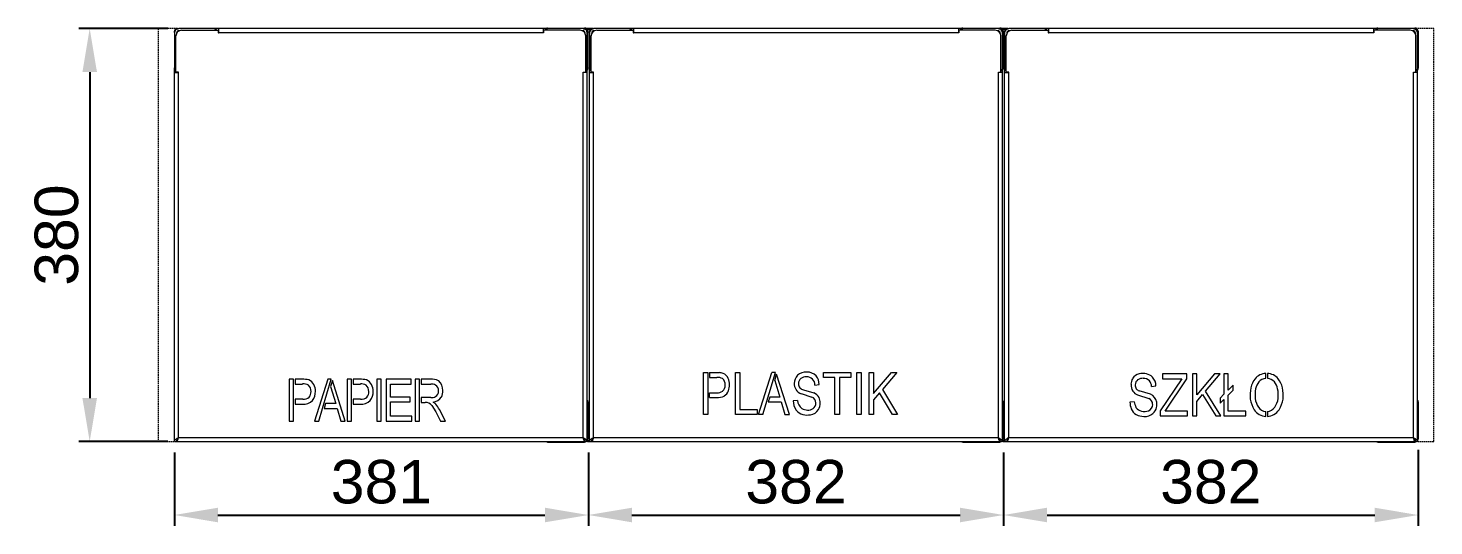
# Model space of a CAD drawing. Header units: millimetres. Extents: x -170 to 4673, y -341 to 2839.
# Drawn here: x -51 to 1242, y 677 to 1135 of the extents above; entities that cross this region are included whole.
import ezdxf

# ---------------------------------------------------------------- set-up
doc = ezdxf.new("R2010")
doc.units = ezdxf.units.MM
doc.linetypes.add('HIDDEN', pattern=[1.905, 1.27, -0.635])
for name, color, linetype, lineweight in [('ZANO_R', 7, 'Continuous', 0), ('ZANO_R_przerywana', 7, 'HIDDEN', 0), ('ZANO_W', 1, 'Continuous', 0)]:
    doc.layers.add(name, color=color, linetype=linetype, lineweight=lineweight)
doc.styles.add('Arial', font='arial.ttf')
doc.styles.get("Standard").update_dxf_attribs({"font": 'ARIALUNI.TTF'})
doc.dimstyles.new('pl i ang', dxfattribs={"dimtxt": 50, "dimasz": 50, "dimexe": 1.25, "dimexo": 0.625, "dimgap": 10, "dimtad": 1, "dimtoh": 1, "dimtxsty": 'Standard', "dimcen": 2.5, "dimclrd": 1, "dimclre": 1, "dimclrt": 1, "dimadec": 0, "dimazin": 0, "dimtfac": 1, "dimtmove": 0, "dimatfit": 3, "dimfxl": 1, "dimarcsym": 1})

# ---------------------------------------------------------------- blocks, each defined once
blk = doc.blocks.new('*D424')
at = {"layer": 'ZANO_W', "color": 1, "lineweight": -2}
for p, q in [((77.1, 1134.4), (-4.8, 1134.4)), ((5.2, 1094.4), (5.2, 794.4)), ((77.1, 754.4), (-4.8, 754.4))]:
    blk.add_line(p, q, dxfattribs=at)
at = {"layer": 'ZANO_W', "color": 1}
for points in [[(11.9, 1094.4), (-1.5, 1094.4), (5.2, 1134.4)], [(-1.5, 794.4), (11.9, 794.4), (5.2, 754.4)]]:
    blk.add_solid(points, dxfattribs=at)
at = {"layer": 'ZANO_W', "color": 1, "insert": (-25.2, 944.4), "char_height": 40, "attachment_point": 5, "rotation": 90, "style": 'Arial'}
blk.add_mtext('380', dxfattribs=at)
blk = doc.blocks.new('*D425')
at = {"layer": 'ZANO_W', "color": 1, "lineweight": -2}
for p, q in [((83.1, 744.4), (83.1, 676.8)), ((464.1, 744.4), (464.1, 676.8)), ((123.1, 686.8), (424.1, 686.8))]:
    blk.add_line(p, q, dxfattribs=at)
at = {"layer": 'ZANO_W', "color": 1}
for points in [[(123.1, 693.5), (123.1, 680.1), (83.1, 686.8)], [(424.1, 680.1), (424.1, 693.5), (464.1, 686.8)]]:
    blk.add_solid(points, dxfattribs=at)
at = {"layer": 'ZANO_W', "color": 1, "insert": (273.6, 717.2), "char_height": 40, "attachment_point": 5, "style": 'Arial'}
blk.add_mtext('381', dxfattribs=at)
blk = doc.blocks.new('*D426')
at = {"layer": 'ZANO_W', "color": 1, "lineweight": -2}
for p, q in [((464.1, 744.4), (464.1, 676.8)), ((846.1, 744.4), (846.1, 676.8)), ((504.1, 686.8), (806.1, 686.8))]:
    blk.add_line(p, q, dxfattribs=at)
at = {"layer": 'ZANO_W', "color": 1}
for points in [[(504.1, 693.5), (504.1, 680.1), (464.1, 686.8)], [(806.1, 680.1), (806.1, 693.5), (846.1, 686.8)]]:
    blk.add_solid(points, dxfattribs=at)
at = {"layer": 'ZANO_W', "color": 1, "insert": (655.1, 717.2), "char_height": 40, "attachment_point": 5, "style": 'Arial'}
blk.add_mtext('382', dxfattribs=at)
blk = doc.blocks.new('*D427')
at = {"layer": 'ZANO_W', "color": 1, "lineweight": -2}
for p, q in [((846.1, 744.4), (846.1, 676.8)), ((1227.6, 746.9), (1227.6, 676.8)), ((886.1, 686.8), (1187.6, 686.8))]:
    blk.add_line(p, q, dxfattribs=at)
at = {"layer": 'ZANO_W', "color": 1}
for points in [[(886.1, 693.5), (886.1, 680.1), (846.1, 686.8)], [(1187.6, 680.1), (1187.6, 693.5), (1227.6, 686.8)]]:
    blk.add_solid(points, dxfattribs=at)
at = {"layer": 'ZANO_W', "color": 1, "insert": (1036.8, 717.2), "char_height": 40, "attachment_point": 5, "style": 'Arial'}
blk.add_mtext('382', dxfattribs=at)

msp = doc.modelspace()

# ---------------------------------------------------------------- linework, layer by layer
at = {"layer": 'ZANO_R'}
for p, q in [((83.1, 1130.4), (83.1, 1098.4)), ((83.6, 1132.4), (83.5, 1132.4)), ((84.6, 1094.2), (84.6, 1127.7)), ((85.1, 1133.9), (84.9, 1133.9)), ((85.1, 1133.8), (85.1, 1133.9)), ((85.1, 1133.8), (85.1, 1133.9)), ((85.1, 1130.4), (85.1, 1129.9)), ((86.1, 1134.4), (86.1, 1134.3)), ((119.1, 1134.4), (87.1, 1134.4)), ((87.6, 1132.4), (87.1, 1132.4)), ((89.8, 1132.9), (123.3, 1132.9)), ((123.6, 1134.4), (119.1, 1134.4)), ((123.3, 1132.9), (123.3, 1130.6)), ((123.3, 1130.6), (123.6, 1130.6)), ((123.6, 1134.4), (123.6, 1130.6)), ((422.6, 1134.4), (123.6, 1134.4)), ((422.6, 1130.6), (123.6, 1130.6)), ((422.6, 1134.4), (422.6, 1130.6)), ((427.1, 1134.4), (422.6, 1134.4)), ((422.9, 1130.6), (422.6, 1130.6)), ((422.9, 1132.9), (422.9, 1130.6)), ((456.4, 1132.9), (422.9, 1132.9)), ((426.6, 1134.9), (426.6, 1134.6)), ((426.6, 1134.9), (460.6, 1134.9)), ((460.6, 1134.6), (426.6, 1134.6)), ((459.1, 1134.4), (427.1, 1134.4)), ((459.1, 1132.4), (458.6, 1132.4)), ((460.6, 1134.9), (460.6, 1134.6)), ((461.1, 1133.8), (461.1, 1133.9)), ((461.1, 1129.9), (461.1, 1130.4)), ((461.6, 1094.2), (461.6, 1127.7)), ((468.1, 1134.4), (462.2, 1134.4)), ((462.5, 1132.4), (462.6, 1132.4)), ((462.5, 1132.4), (462.7, 1132.4)), ((462.6, 1132.4), (462.6, 1132.5)), ((462.6, 1132.4), (462.6, 1132.4)), ((463.1, 1098.4), (463.1, 1130.4)), ((465.8, 1133.4), (463.2, 1133.4)), ((463.3, 1097.9), (463.3, 1131.9)), ((463.6, 1131.9), (463.3, 1131.9)), ((463.6, 1131.9), (463.6, 1097.9)), ((465.1, 1130.4), (465.1, 1098.4)), ((465.6, 1132.4), (465.5, 1132.4)), ((466.6, 1094.2), (466.6, 1127.7)), ((467.1, 1133.9), (466.9, 1133.9)), ((467.1, 1133.9), (467, 1133.9)), ((467.1, 1133.8), (467.1, 1133.9)), ((467.1, 1133.8), (467.1, 1133.9)), ((467.1, 1130.4), (467.1, 1129.9)), ((468.1, 1134.4), (468.1, 1134.3)), ((501.1, 1134.4), (469.1, 1134.4)), ((469.6, 1132.4), (469.1, 1132.4)), ((471.8, 1132.9), (505.3, 1132.9)), ((505.6, 1134.4), (501.1, 1134.4)), ((505.3, 1132.9), (505.3, 1130.6)), ((505.3, 1130.6), (505.6, 1130.6)), ((505.6, 1134.4), (505.6, 1130.6)), ((804.6, 1134.4), (505.6, 1134.4)), ((804.6, 1130.6), (505.6, 1130.6)), ((804.6, 1134.4), (804.6, 1130.6)), ((809.1, 1134.4), (804.6, 1134.4)), ((804.9, 1130.6), (804.6, 1130.6)), ((804.9, 1132.9), (804.9, 1130.6)), ((838.4, 1132.9), (804.9, 1132.9)), ((808.6, 1134.9), (808.6, 1134.6)), ((808.6, 1134.9), (842.6, 1134.9)), ((842.6, 1134.6), (808.6, 1134.6)), ((841.1, 1134.4), (809.1, 1134.4)), ((841.1, 1132.4), (840.6, 1132.4)), ((842.6, 1134.9), (842.6, 1134.6)), ((843.1, 1133.8), (843.1, 1133.9)), ((843.1, 1129.9), (843.1, 1130.4)), ((843.6, 1094.2), (843.6, 1127.7)), ((850.1, 1134.4), (844.2, 1134.4)), ((844.5, 1132.4), (844.6, 1132.4)), ((844.5, 1132.4), (844.7, 1132.4)), ((844.6, 1132.4), (844.6, 1132.5)), ((845.1, 1098.4), (845.1, 1130.4)), ((847.8, 1133.4), (845.2, 1133.4)), ((845.3, 1097.9), (845.3, 1131.9)), ((845.6, 1131.9), (845.3, 1131.9)), ((845.6, 1131.9), (845.6, 1097.9)), ((847.1, 1130.4), (847.1, 1098.4)), ((847.6, 1132.4), (847.5, 1132.4)), ((848.6, 1094.2), (848.6, 1127.7)), ((849.1, 1133.9), (848.9, 1133.9)), ((849.1, 1133.8), (849.1, 1133.9)), ((849.1, 1133.8), (849.1, 1133.9)), ((849.1, 1130.4), (849.1, 1129.9)), ((850.1, 1134.4), (850.1, 1134.3)), ((883.1, 1134.4), (851.1, 1134.4)), ((851.6, 1132.4), (851.1, 1132.4)), ((853.8, 1132.9), (887.3, 1132.9)), ((887.6, 1134.4), (883.1, 1134.4)), ((887.3, 1132.9), (887.3, 1130.6)), ((887.3, 1130.6), (887.6, 1130.6)), ((887.6, 1134.4), (887.6, 1130.6)), ((1186.6, 1134.4), (887.6, 1134.4)), ((1186.6, 1130.6), (887.6, 1130.6)), ((1186.6, 1134.4), (1186.6, 1130.6)), ((1191.1, 1134.4), (1186.6, 1134.4)), ((1186.9, 1130.6), (1186.6, 1130.6)), ((1186.9, 1132.9), (1186.9, 1130.6)), ((1220.4, 1132.9), (1186.9, 1132.9)), ((1190.6, 1134.9), (1190.6, 1134.6)), ((1190.6, 1134.9), (1224.6, 1134.9)), ((1224.6, 1134.6), (1190.6, 1134.6)), ((1223.1, 1134.4), (1191.1, 1134.4)), ((1223.1, 1132.4), (1222.6, 1132.4)), ((1224.6, 1134.9), (1224.6, 1134.6)), ((1225.1, 1133.8), (1225.1, 1133.9)), ((1225.1, 1129.9), (1225.1, 1130.4)), ((1225.6, 1094.2), (1225.6, 1127.7)), ((1226.5, 1132.4), (1226.6, 1132.4)), ((1226.5, 1132.4), (1226.7, 1132.4)), ((1226.6, 1132.4), (1226.6, 1132.5)), ((1227.1, 1098.4), (1227.1, 1130.4)), ((1227.3, 1097.9), (1227.3, 1131.9)), ((1227.6, 1131.9), (1227.3, 1131.9)), ((1227.6, 1131.9), (1227.6, 1097.9)), ((83.1, 1093.9), (83.1, 1098.4)), ((83.1, 754.4), (83.1, 1093.9)), ((83.1, 1093.9), (86.9, 1093.9)), ((86.9, 1094.2), (84.6, 1094.2)), ((86.9, 1093.9), (86.9, 1094.2)), ((86.9, 758.2), (86.9, 1093.9)), ((459.3, 1094.2), (461.6, 1094.2)), ((459.3, 1093.9), (459.3, 1094.2)), ((459.3, 758.2), (459.3, 1093.9)), ((463.1, 1093.9), (459.3, 1093.9)), ((463.1, 1093.9), (463.1, 1098.4)), ((463.1, 754.4), (463.1, 1093.9)), ((463.6, 1097.9), (463.3, 1097.9)), ((465.1, 1093.9), (465.1, 1098.4)), ((465.1, 754.4), (465.1, 1093.9)), ((465.1, 1093.9), (468.9, 1093.9)), ((468.9, 1094.2), (466.6, 1094.2)), ((468.9, 1093.9), (468.9, 1094.2)), ((468.9, 758.2), (468.9, 1093.9)), ((841.3, 1094.2), (843.6, 1094.2)), ((841.3, 1093.9), (841.3, 1094.2)), ((841.3, 758.2), (841.3, 1093.9)), ((845.1, 1093.9), (841.3, 1093.9)), ((845.1, 1093.9), (845.1, 1098.4)), ((845.1, 754.4), (845.1, 1093.9)), ((845.6, 1097.9), (845.3, 1097.9)), ((847.1, 1093.9), (847.1, 1098.4)), ((847.1, 754.4), (847.1, 1093.9)), ((847.1, 1093.9), (850.9, 1093.9)), ((850.9, 1094.2), (848.6, 1094.2)), ((850.9, 1093.9), (850.9, 1094.2)), ((850.9, 758.2), (850.9, 1093.9)), ((1223.3, 1094.2), (1225.6, 1094.2)), ((1223.3, 1093.9), (1223.3, 1094.2)), ((1223.3, 758.2), (1223.3, 1093.9)), ((1227.1, 1093.9), (1223.3, 1093.9)), ((1227.1, 1093.9), (1227.1, 1098.4)), ((1227.1, 754.4), (1227.1, 1093.9)), ((1227.6, 1097.9), (1227.3, 1097.9)), ((569.9, 817.9), (573.9, 817.8)), ((569.9, 779.3), (569.9, 817.9)), ((573.9, 817.8), (573.9, 779.3)), ((575.4, 817.8), (575.4, 813.4)), ((575.4, 817.8), (584.3, 817.8)), ((599.4, 817.9), (603.4, 817.9)), ((599.4, 779.3), (599.4, 817.9)), ((603.4, 817.9), (603.4, 783.8)), ((620.5, 779.3), (632.8, 817.9)), ((624.6, 779.3), (636.1, 817.9)), ((636.1, 817.9), (632.8, 817.9)), ((635.5, 810.7), (637.2, 816.3)), ((649, 779.3), (637.2, 816.3)), ((680.5, 817.9), (705.5, 817.9)), ((680.5, 813.4), (680.5, 817.9)), ((705.5, 817.9), (705.5, 813.4)), ((711, 817.9), (715, 817.9)), ((711, 779.3), (711, 817.9)), ((715, 817.9), (715, 779.3)), ((722.5, 817.9), (726.5, 817.9)), ((722.5, 779.3), (722.5, 817.9)), ((726.5, 798.7), (742.9, 817.9)), ((726.5, 817.9), (726.5, 798.7)), ((748, 817.9), (734.6, 802.2)), ((742.9, 817.9), (748, 817.9)), ((992.3, 816.6), (992.3, 812.1)), ((1014.9, 816.6), (992.3, 816.6)), ((1014.9, 812.1), (1014.9, 816.6)), ((1023.9, 816.6), (1019.9, 816.6)), ((1019.9, 816.6), (1019.9, 778)), ((1023.9, 797.4), (1023.9, 816.6)), ((1040.2, 816.6), (1023.9, 797.4)), ((1032, 800.9), (1045.3, 816.6)), ((1045.3, 816.6), (1040.2, 816.6)), ((1052.9, 816.6), (1048.9, 816.6)), ((1048.9, 816.6), (1048.9, 797.9)), ((1052.9, 801.8), (1052.9, 816.6)), ((1087.4, 812.6), (1087.4, 817.1)), ((1088.9, 817.1), (1088.9, 812.6)), ((192.8, 811.8), (188.8, 811.8)), ((188.8, 811.8), (188.8, 773.3)), ((192.8, 773.3), (192.8, 811.8)), ((200.7, 811.8), (194.3, 811.8)), ((194.3, 811.8), (194.3, 807.3)), ((194.3, 807.3), (201.1, 807.3)), ((224.2, 811.8), (211.9, 773.3)), ((219.4, 784.8), (227.3, 811.8)), ((227.3, 811.8), (224.2, 811.8)), ((228.5, 810.6), (226.9, 805.2)), ((226.9, 805.2), (231.6, 789.3)), ((240.4, 773.3), (228.5, 810.6)), ((246, 811.8), (242, 811.8)), ((242, 811.8), (242, 773.3)), ((246, 773.3), (246, 811.8)), ((253.8, 811.8), (247.5, 811.8)), ((247.5, 811.8), (247.5, 807.3)), ((247.5, 807.3), (254.3, 807.3)), ((273.5, 811.8), (269.5, 811.8)), ((269.5, 811.8), (269.5, 773.3)), ((273.5, 773.3), (273.5, 811.8)), ((278.1, 811.8), (278.1, 773.3)), ((301.1, 811.8), (278.1, 811.8)), ((282.1, 795.3), (282.1, 807.3)), ((282.1, 807.3), (301.1, 807.3)), ((301.1, 807.3), (301.1, 811.8)), ((308.7, 811.8), (304.7, 811.8)), ((304.7, 811.8), (304.7, 773.3)), ((308.7, 773.3), (308.7, 811.8)), ((318.8, 811.8), (310.2, 811.8)), ((310.2, 811.8), (310.2, 807.3)), ((310.2, 807.3), (319.1, 807.3)), ((575.4, 813.4), (582.2, 813.4)), ((635.5, 810.7), (640.1, 795.3)), ((662, 802), (671.5, 799.3)), ((672.5, 806.4), (676.5, 806.9)), ((691, 813.4), (680.5, 813.4)), ((691, 779.3), (691, 813.4)), ((695, 813.4), (695, 779.3)), ((705.5, 813.4), (695, 813.4)), ((734.6, 802.2), (748.5, 779.3)), ((982.3, 805.1), (986.3, 805.6)), ((1010.1, 812.1), (990.3, 782.7)), ((992.3, 812.1), (1010.1, 812.1)), ((994.9, 782.5), (1014.9, 812.1)), ((1057.4, 806.3), (1052.9, 801.8)), ((1057.4, 801.6), (1057.4, 806.3)), ((201.2, 793.3), (194.3, 793.3)), ((194.3, 793.3), (194.3, 788.8)), ((222.3, 789.3), (221, 784.8)), ((231.6, 789.3), (222.3, 789.3)), ((254.4, 793.3), (247.5, 793.3)), ((247.5, 793.3), (247.5, 788.8)), ((300.1, 795.3), (282.1, 795.3)), ((282.1, 777.8), (282.1, 790.8)), ((282.1, 790.8), (300.1, 790.8)), ((300.1, 790.8), (300.1, 795.3)), ((319.1, 794.8), (310.2, 794.8)), ((310.2, 794.8), (310.2, 790.3)), ((310.2, 790.3), (313.8, 790.3)), ((326.2, 801.2), (326.2, 801)), ((463.3, 756.9), (463.3, 790.9)), ((463.6, 790.9), (463.3, 790.9)), ((463.6, 790.9), (463.6, 756.9)), ((575.4, 799.3), (582.3, 799.3)), ((575.4, 794.8), (575.4, 799.3)), ((575.4, 794.8), (582.1, 794.8)), ((630.9, 795.3), (629.6, 790.8)), ((629.6, 790.8), (641.4, 790.8)), ((640.1, 795.3), (630.9, 795.3)), ((641.4, 790.8), (644.8, 779.3)), ((656.5, 792.3), (652.5, 791.8)), ((660, 798.5), (669.8, 795.3)), ((732, 799.1), (726.5, 792.7)), ((726.5, 792.7), (726.5, 779.3)), ((743.9, 779.3), (732, 799.1)), ((845.3, 756.9), (845.3, 790.9)), ((845.6, 790.9), (845.3, 790.9)), ((845.6, 790.9), (845.6, 756.9)), ((966.3, 791.1), (962.3, 790.6)), ((969.4, 797.4), (979.8, 794)), ((981.4, 798), (970.9, 801.1)), ((1023.9, 791.4), (1029.3, 797.8)), ((1023.9, 778), (1023.9, 791.4)), ((1029.3, 797.8), (1041.3, 778)), ((1045.9, 778), (1032, 800.9)), ((1048.9, 797.9), (1045.4, 794.4)), ((1045.4, 794.4), (1045.4, 789.8)), ((1045.4, 789.8), (1048.9, 793.1)), ((1048.9, 793.1), (1048.9, 778)), ((1048.9, 791.4), (1048.9, 791.4)), ((1052.9, 797.1), (1057.4, 801.6)), ((1052.9, 782.5), (1052.9, 797.1)), ((1227.3, 756.9), (1227.3, 790.9)), ((1227.6, 790.9), (1227.3, 790.9)), ((1227.6, 790.9), (1227.6, 756.9)), ((194.3, 788.8), (201, 788.8)), ((216.1, 773.3), (219.4, 784.8)), ((221, 784.8), (232.9, 784.8)), ((232.9, 784.8), (236.3, 773.3)), ((247.5, 788.8), (254.1, 788.8)), ((301.6, 777.8), (282.1, 777.8)), ((301.6, 773.3), (301.6, 777.8)), ((320, 787.6), (323.7, 781.6)), ((323.7, 781.6), (328.1, 773.3)), ((332.6, 773.3), (327, 783.9)), ((573.9, 779.3), (569.9, 779.3)), ((619.5, 779.3), (599.4, 779.3)), ((603.4, 783.8), (619.5, 783.8)), ((619.5, 783.8), (619.5, 779.3)), ((624.6, 779.3), (620.5, 779.3)), ((644.8, 779.3), (649, 779.3)), ((695, 779.3), (691, 779.3)), ((715, 779.3), (711, 779.3)), ((726.5, 779.3), (722.5, 779.3)), ((748.5, 779.3), (743.9, 779.3)), ((990.3, 782.7), (990.3, 778)), ((990.3, 778), (1015.4, 778)), ((1015.4, 782.5), (994.9, 782.5)), ((1015.4, 778), (1015.4, 782.5)), ((1019.9, 778), (1023.9, 778)), ((1041.3, 778), (1045.9, 778)), ((1048.9, 778), (1068.9, 778)), ((1068.9, 782.5), (1052.9, 782.5)), ((1068.9, 778), (1068.9, 782.5)), ((1087.4, 777.6), (1087.4, 782.1)), ((1088.9, 782.1), (1088.9, 777.6)), ((188.8, 773.3), (192.8, 773.3)), ((211.9, 773.3), (216.1, 773.3)), ((236.3, 773.3), (240.4, 773.3)), ((242, 773.3), (246, 773.3)), ((269.5, 773.3), (273.5, 773.3)), ((278.1, 773.3), (301.6, 773.3)), ((304.7, 773.3), (308.7, 773.3)), ((328.1, 773.3), (332.6, 773.3)), ((83.1, 754.4), (85.1, 754.4)), ((85.1, 754.9), (85.3, 754.8)), ((85.3, 754.5), (85.1, 754.5)), ((85.3, 754.4), (85.3, 755.7)), ((85.3, 754.4), (85.3, 754.4)), ((85.3, 754.4), (460.8, 754.4)), ((86.9, 758.2), (459.3, 758.2)), ((460.6, 754.1), (426.6, 754.1)), ((426.6, 753.9), (426.6, 754.1)), ((426.6, 753.9), (460.6, 753.9)), ((460.6, 753.9), (460.6, 754.1)), ((460.8, 754.4), (460.8, 755.6)), ((461.1, 754.9), (460.9, 754.8)), ((461, 754.8), (461.2, 754.9)), ((461.1, 754.9), (461.2, 754.9)), ((463.1, 754.4), (461.1, 754.4)), ((463.2, 755.4), (465.1, 755.4)), ((463.6, 756.9), (463.3, 756.9)), ((463.3, 754.4), (464.9, 754.4)), ((465.1, 754.4), (467.1, 754.4)), ((467.1, 754.9), (467.3, 754.8)), ((467.3, 754.5), (467.1, 754.5)), ((467.3, 754.4), (467.3, 755.7)), ((467.3, 754.4), (467.3, 754.4)), ((467.3, 754.4), (842.8, 754.4)), ((468.9, 758.2), (841.3, 758.2)), ((842.6, 754.1), (808.6, 754.1)), ((808.6, 753.9), (808.6, 754.1)), ((808.6, 753.9), (842.6, 753.9)), ((842.6, 753.9), (842.6, 754.1)), ((842.8, 754.4), (842.8, 755.6)), ((843, 754.9), (842.9, 754.8)), ((843, 754.8), (843.2, 754.9)), ((843.1, 754.9), (843.2, 754.9)), ((845.1, 754.4), (843.1, 754.4)), ((845.2, 755.4), (847.1, 755.4)), ((845.6, 756.9), (845.3, 756.9)), ((845.3, 754.4), (846.9, 754.4)), ((847.1, 754.4), (849.1, 754.4)), ((849.1, 754.9), (849.3, 754.8)), ((849.3, 754.5), (849.1, 754.5)), ((849.3, 754.4), (849.3, 755.6)), ((849.3, 754.4), (849.3, 754.4)), ((849.3, 754.4), (1224.8, 754.4)), ((850.9, 758.2), (1223.3, 758.2)), ((1224.6, 754.1), (1190.6, 754.1)), ((1190.6, 753.9), (1190.6, 754.1)), ((1190.6, 753.9), (1224.6, 753.9)), ((1224.6, 753.9), (1224.6, 754.1)), ((1224.8, 754.4), (1224.8, 755.6)), ((1225, 754.9), (1224.9, 754.8)), ((1225, 754.8), (1225.2, 754.9)), ((1225.1, 754.9), (1225.2, 754.9)), ((1227.1, 754.4), (1225.1, 754.4)), ((1227.6, 756.9), (1227.3, 756.9))]:
    msp.add_line(p, q, dxfattribs=at)
at = {"layer": 'ZANO_R', "flags": 128}
for points in [[(84.9, 1133.9), (85, 1133.9), (85.1, 1133.9)], [(466.9, 1133.9), (467, 1133.9), (467.1, 1133.9)], [(468.9, 1134.4), (468.1, 1134.3), (467.5, 1134.1)], [(848.9, 1133.9), (849, 1133.9), (849.1, 1133.9)]]:
    msp.add_lwpolyline(points, dxfattribs=at)
at = {"layer": 'ZANO_R'}
for centre, radius, start, end in [((87.1, 1130.4), 4, 90, 180), ((86.1, 1131.4), 3, 90, 180), ((86.8, 1130.7), 3.7, 120.1327, 152.6478), ((86.1, 1131.4), 2.75, 115.9862, 154.0138), ((89.8, 1127.7), 5.2, 90, 180), ((87.1, 1130.4), 2, 90, 180), ((119.1, 1130.4), 4, 38.6822, 90), ((427.1, 1130.4), 4, 90, 141.3178), ((426.6, 1131.9), 3, 90, 123.5573), ((426.6, 1131.9), 2.75, 90, 114.62), ((456.4, 1127.7), 5.2, 0, 90), ((459.1, 1130.4), 4, 0, 90), ((459.1, 1130.4), 2, 0, 90), ((460.6, 1131.9), 3, 0, 90), ((460.6, 1131.9), 2.75, 0, 90), ((459.4, 1130.7), 3.7, 30.1327, 62.6478), ((469.1, 1130.4), 4, 90, 180), ((468.1, 1131.4), 3, 90, 180), ((468.8, 1130.7), 3.7, 120.1327, 152.6478), ((468.1, 1131.4), 2.75, 115.9814, 154.0186), ((471.8, 1127.7), 5.2, 90, 180), ((469.1, 1130.4), 2, 90, 180), ((501.1, 1130.4), 4, 38.6822, 90), ((809.1, 1130.4), 4, 90, 141.3178), ((808.6, 1131.9), 3, 90, 123.5573), ((808.6, 1131.9), 2.75, 90, 114.62), ((838.4, 1127.7), 5.2, 0, 90), ((841.1, 1130.4), 4, 0, 90), ((841.1, 1130.4), 2, 0, 90), ((842.6, 1131.9), 3, 0, 90), ((842.6, 1131.9), 2.75, 0, 90), ((841.4, 1130.7), 3.7, 30.1327, 62.6478), ((851.1, 1130.4), 4, 90, 180), ((850.1, 1131.4), 3, 90, 180), ((850.8, 1130.7), 3.7, 120.1327, 152.6478), ((850.1, 1131.4), 2.75, 115.9834, 154.0166), ((853.8, 1127.7), 5.2, 90, 180), ((851.1, 1130.4), 2, 90, 180), ((883.1, 1130.4), 4, 38.6822, 90), ((1191.1, 1130.4), 4, 90, 141.3178), ((1190.6, 1131.9), 3, 90, 123.5573), ((1190.6, 1131.9), 2.75, 90, 114.62), ((1220.4, 1127.7), 5.2, 0, 90), ((1223.1, 1130.4), 4, 0, 90), ((1223.1, 1130.4), 2, 0, 90), ((1224.6, 1131.9), 3, 0, 90), ((1224.6, 1131.9), 2.75, 0, 90), ((1223.4, 1130.7), 3.7, 30.1327, 62.6478), ((87.1, 1098.4), 4, 180, 231.3178), ((459.1, 1098.4), 4, 308.6822, 0), ((460.6, 1097.9), 3, 326.4427, 0), ((460.6, 1097.9), 2.75, 335.38, 0), ((469.1, 1098.4), 4, 180, 231.3178), ((841.1, 1098.4), 4, 308.6822, 0), ((842.6, 1097.9), 3, 326.4427, 0), ((842.6, 1097.9), 2.75, 335.38, 0), ((851.1, 1098.4), 4, 180, 231.3178), ((1223.1, 1098.4), 4, 308.6822, 0), ((1224.6, 1097.9), 3, 326.4427, 0), ((1224.6, 1097.9), 2.75, 335.38, 0), ((584.3, 807.1), 10.7, 69.6817, 89.6829), ((584.5, 808.6), 9.17, 25.1488, 67.5972), ((664, 808), 10.5, 135.6623, 181.1049), ((664.2, 807), 11.4, 85.5975, 132.6392), ((665.1, 806.4), 12, 44.6902, 90), ((973.2, 807.1), 9.85, 103.8515, 148.093), ((974.5, 801.7), 15.4, 78.0314, 103.8515), ((974.6, 804.4), 12.7, 47.4159, 75.8204), ((1088, 803.5), 13.6, 92.4993, 140.5219), ((1088.3, 803.5), 13.6, 39.4781, 87.5007), ((201.1, 789.4), 22.4, 75.1741, 91.1118), ((202, 797.7), 9.72, 62.6668, 95.0603), ((201.5, 800.9), 7.35, 356.9272, 47.6343), ((202.1, 801.4), 10.8, 356.0337, 63.6041), ((254.3, 789.4), 22.4, 75.1741, 91.1118), ((255.1, 797.7), 9.72, 62.6668, 95.0603), ((254.6, 800.9), 7.35, 356.9272, 47.6343), ((255.2, 801.4), 10.8, 356.0337, 63.6041), ((319.5, 797), 14.9, 64.1014, 92.7102), ((319.5, 798.8), 8.56, 62.7784, 92.7525), ((320.3, 801.4), 5.86, 357.7885, 58.0425), ((319, 801.7), 11.2, 357.7633, 51.2069), ((583, 803.2), 10.2, 63.568, 94.3946), ((583.4, 807.2), 6.57, 353.6856, 51.1078), ((582.9, 806), 7.08, 311.9847, 4.1534), ((578.7, 806.7), 15.2, 0.0102, 22.6148), ((577.1, 806.7), 16.8, 340.8641, 0.0102), ((663.1, 807.6), 9.63, 178.4764, 211.9907), ((662.9, 807.4), 9.42, 211.9907, 252.1876), ((663.3, 807.9), 5.85, 130.1515, 181.3881), ((676.1, 809), 18.7, 183.8984, 190.1832), ((661.4, 806.4), 3.75, 191.7006, 224.7432), ((663.5, 808.8), 6.91, 226.0893, 257.5496), ((664.3, 805.7), 8.19, 86.8692, 125.775), ((665.3, 806.7), 7.22, 357.5739, 93.899), ((662.7, 806.4), 13.8, 1.9689, 37.7892), ((974.2, 806.7), 10.9, 149.3028, 177.942), ((974.6, 806.7), 11.2, 177.942, 211.4244), ((973, 806.7), 5.66, 124.493, 182.3298), ((972.9, 806.1), 5.63, 176.3251, 213.1337), ((972.3, 806), 5.07, 216.3121, 253.2845), ((974.4, 803.3), 9.3, 88.7847, 120.088), ((974.9, 804.6), 7.94, 46.6729, 92.147), ((973.8, 805), 8.49, 0.4771, 39.6594), ((973.6, 805.4), 12.7, 0.607, 40.9432), ((1111.6, 796.8), 38.6, 169.4069, 184.9814), ((1092.1, 800.1), 18.9, 140.5219, 168.3516), ((1111.6, 796.8), 34.1, 169.479, 184.6635), ((1092.1, 800.1), 14.4, 140.5219, 168.193), ((1088.3, 802.9), 9.7, 95.3489, 139.0726), ((1088, 802.9), 9.7, 40.9274, 84.6511), ((1084.2, 800.1), 14.4, 11.807, 39.4781), ((1064.8, 796.8), 34.1, 355.3365, 10.521), ((1084.2, 800.1), 18.9, 11.6484, 39.4781), ((1064.8, 796.8), 38.6, 355.0186, 10.5931), ((202.1, 800.3), 11.5, 264.574, 315.0215), ((202, 801), 7.67, 264.0365, 312.795), ((201.3, 800), 7.57, 321.6529, 3.3487), ((199.9, 800), 13, 322.6205, 2.8219), ((255.2, 800.3), 11.5, 264.574, 315.0215), ((255.2, 801), 7.67, 264.0365, 312.795), ((254.4, 800), 7.57, 321.6529, 3.3487), ((253, 800), 13, 322.6205, 2.8219), ((314.4, 783.2), 7.15, 37.894, 94.76), ((319.5, 803.4), 8.56, 267.2475, 297.2216), ((320.1, 800.7), 10.1, 275.8726, 328.2496), ((315.4, 779.9), 12.2, 47.1611, 61.7635), ((320.3, 800.7), 5.86, 301.9575, 2.2115), ((318.2, 801), 12, 331.8421, 1.1173), ((460.6, 790.9), 3, 0, 33.5573), ((460.6, 790.9), 2.75, 0, 24.62), ((582.5, 810), 15.2, 268.2392, 295.532), ((582.8, 808.5), 9.19, 267.0692, 301.7679), ((584.3, 804.2), 9.2, 301.1504, 340.8641), ((668.5, 792.3), 16, 181.5309, 213.875), ((666, 792.5), 9.52, 181.0516, 234.5426), ((667.9, 790.1), 5.54, 358.1945, 70.8181), ((667.2, 789.8), 6.25, 305.8595, 1.2287), ((668, 790.4), 9.5, 27.664, 68.1562), ((665.8, 790), 11.7, 328.0269, 0.0472), ((664.2, 789.6), 13.3, 1.8287, 23.1159), ((842.6, 790.9), 3, 0, 33.5573), ((842.6, 790.9), 2.75, 0, 24.62), ((978.3, 790.7), 15.9, 180.459, 202.3616), ((973.5, 807.1), 10.6, 216.3596, 247.2588), ((981.4, 792.7), 15.1, 186.0982, 206.8666), ((977.7, 788.8), 5.61, 358.8112, 68.5461), ((976.9, 788.5), 10.5, 12.5501, 64.8485), ((973.8, 788.8), 13.5, 347.179, 8.171), ((1100.7, 798.2), 28, 189.7401, 211.4569), ((1100.7, 798.2), 23.5, 190.1908, 211.4569), ((1075.7, 798.2), 23.5, 328.5431, 349.8092), ((1075.7, 798.2), 28, 328.5431, 350.2599), ((1224.6, 790.9), 3, 0, 33.5573), ((1224.6, 790.9), 2.75, 0, 24.62), ((303.9, 771.7), 26.1, 27.6458, 40.7756), ((664.8, 791.4), 12.5, 219.8391, 254.187), ((665.7, 793.5), 10.1, 239.2238, 270.276), ((665.4, 796.1), 17.3, 256.5724, 279.9448), ((666, 792.5), 9.16, 267.9844, 302.1551), ((667, 789.3), 10.3, 277.9577, 328.0269), ((973.7, 788.8), 11, 202.3616, 240.1781), ((975.1, 790.9), 8.83, 215.389, 256.0414), ((975.5, 793.8), 16.3, 243.5479, 269.009), ((975.5, 795.4), 13.3, 259.0792, 287.5302), ((976.1, 789.2), 11.7, 265.7392, 309.8228), ((977.5, 788.2), 5.84, 289.5433, 4.0146), ((977, 788.1), 10.2, 309.8228, 347.179), ((1088.2, 791.4), 13.9, 214.338, 266.631), ((1088.6, 792.1), 10.1, 217.6325, 263.1218), ((1087.7, 792.1), 10.1, 276.8782, 322.3675), ((1088.1, 791.4), 13.9, 273.369, 325.662), ((426.6, 756.9), 3, 236.4427, 270), ((426.6, 756.9), 2.75, 245.38, 270), ((460.6, 756.9), 3, 270, 301.8787), ((460.6, 756.9), 2.75, 270, 293.664), ((460.6, 756.9), 3, 326.4427, 0), ((460.6, 756.9), 2.75, 335.38, 0), ((808.6, 756.9), 3, 236.4427, 270), ((808.6, 756.9), 2.75, 245.38, 270), ((842.6, 756.9), 3, 270, 301.8787), ((842.6, 756.9), 2.75, 270, 293.664), ((842.6, 756.9), 3, 326.4427, 0), ((842.6, 756.9), 2.75, 335.38, 0), ((1190.6, 756.9), 3, 236.4427, 270), ((1190.6, 756.9), 2.75, 245.38, 270), ((1224.6, 756.9), 3, 270, 301.8787), ((1224.6, 756.9), 2.75, 270, 293.664), ((1224.6, 756.9), 3, 326.4427, 0), ((1224.6, 756.9), 2.75, 335.38, 0)]:
    msp.add_arc(centre, radius, start, end, dxfattribs=at)
for points, knots in [([(83.1, 1130.7), (83.1, 1130.7), (83.1, 1130.9), (83.1, 1131.2), (83.2, 1131.7), (83.3, 1131.9), (83.3, 1131.9)], [0, 0, 0, 0, 0.0066145, 0.4527226, 0.904642, 1, 1, 1, 1]), ([(83.3, 1131.9), (83.3, 1132), (83.4, 1132.1), (83.5, 1132.3), (83.5, 1132.4)], [0, 0, 0, 0, 0.337391, 1, 1, 1, 1]), ([(85.1, 1133.9), (85.1, 1134), (85.2, 1134), (85.4, 1134.1), (85.5, 1134.1), (85.5, 1134.1)], [0, 0, 0, 0, 0.371068, 0.702236, 1, 1, 1, 1]), ([(85.5, 1134.1), (85.5, 1134.1), (85.7, 1134.2), (86, 1134.3), (86.5, 1134.3), (86.7, 1134.4), (86.8, 1134.4), (86.8, 1134.4)], [0, 0, 0, 0, 0.0064494, 0.5139337, 0.7532263, 0.9933858, 1, 1, 1, 1]), ([(459.4, 1134.4), (459.4, 1134.4), (459.5, 1134.4), (459.7, 1134.3), (460.1, 1134.3), (460.5, 1134.2), (460.7, 1134.1), (460.7, 1134.1)], [0, 0, 0, 0, 0.006614, 0.245905, 0.486056, 0.983931, 1, 1, 1, 1]), ([(460.7, 1134.1), (460.7, 1134.1), (460.8, 1134.1), (461, 1134), (461.1, 1133.9)], [0, 0, 0, 0, 0.337391, 1, 1, 1, 1]), ([(462.7, 1132.4), (462.7, 1132.3), (462.7, 1132.2), (462.8, 1132.1), (462.8, 1132), (462.8, 1131.9)], [0, 0, 0, 0, 0.371068, 0.702236, 1, 1, 1, 1]), ([(462.8, 1131.9), (462.9, 1131.9), (462.9, 1131.7), (463, 1131.2), (463.1, 1130.9), (463.1, 1130.7), (463.1, 1130.7)], [0, 0, 0, 0, 0.0953579, 0.5413894, 0.9933855, 1, 1, 1, 1]), ([(465.1, 1130.7), (465.1, 1130.7), (465.1, 1130.9), (465.1, 1131.2), (465.2, 1131.7), (465.3, 1131.9), (465.3, 1131.9)], [0, 0, 0, 0, 0.0066145, 0.4527226, 0.904642, 1, 1, 1, 1]), ([(465.3, 1131.9), (465.3, 1132), (465.4, 1132.1), (465.5, 1132.3), (465.5, 1132.4)], [0, 0, 0, 0, 0.337391, 1, 1, 1, 1]), ([(467.1, 1133.9), (467.1, 1134), (467.2, 1134), (467.4, 1134.1), (467.5, 1134.1), (467.5, 1134.1)], [0, 0, 0, 0, 0.371068, 0.702236, 1, 1, 1, 1]), ([(467.5, 1134.1), (467.5, 1134.1), (467.7, 1134.2), (468, 1134.3), (468.5, 1134.3), (468.7, 1134.4), (468.8, 1134.4), (468.8, 1134.4)], [0, 0, 0, 0, 0.0064494, 0.5139337, 0.7532263, 0.9933858, 1, 1, 1, 1]), ([(841.4, 1134.4), (841.4, 1134.4), (841.5, 1134.4), (841.7, 1134.3), (842.1, 1134.3), (842.5, 1134.2), (842.7, 1134.1), (842.7, 1134.1)], [0, 0, 0, 0, 0.006614, 0.245905, 0.486056, 0.983931, 1, 1, 1, 1]), ([(842.7, 1134.1), (842.7, 1134.1), (842.8, 1134.1), (843, 1134), (843.1, 1133.9)], [0, 0, 0, 0, 0.337391, 1, 1, 1, 1]), ([(844.7, 1132.4), (844.7, 1132.3), (844.7, 1132.2), (844.8, 1132.1), (844.8, 1132), (844.8, 1131.9)], [0, 0, 0, 0, 0.371068, 0.702236, 1, 1, 1, 1]), ([(844.8, 1131.9), (844.9, 1131.9), (844.9, 1131.7), (845, 1131.2), (845.1, 1130.9), (845.1, 1130.7), (845.1, 1130.7)], [0, 0, 0, 0, 0.0953579, 0.5413894, 0.9933855, 1, 1, 1, 1]), ([(847.1, 1130.7), (847.1, 1130.7), (847.1, 1130.9), (847.1, 1131.2), (847.2, 1131.7), (847.3, 1131.9), (847.3, 1131.9)], [0, 0, 0, 0, 0.0066145, 0.4527226, 0.904642, 1, 1, 1, 1]), ([(847.3, 1131.9), (847.3, 1132), (847.4, 1132.1), (847.5, 1132.3), (847.5, 1132.4)], [0, 0, 0, 0, 0.337391, 1, 1, 1, 1]), ([(849.1, 1133.9), (849.1, 1134), (849.2, 1134), (849.4, 1134.1), (849.5, 1134.1), (849.5, 1134.1)], [0, 0, 0, 0, 0.371068, 0.702236, 1, 1, 1, 1]), ([(849.5, 1134.1), (849.5, 1134.1), (849.7, 1134.2), (850, 1134.3), (850.5, 1134.3), (850.7, 1134.4), (850.8, 1134.4), (850.8, 1134.4)], [0, 0, 0, 0, 0.0064494, 0.5139337, 0.7532263, 0.9933858, 1, 1, 1, 1]), ([(1223.4, 1134.4), (1223.4, 1134.4), (1223.5, 1134.4), (1223.7, 1134.3), (1224.1, 1134.3), (1224.5, 1134.2), (1224.7, 1134.1), (1224.7, 1134.1)], [0, 0, 0, 0, 0.006614, 0.245905, 0.486056, 0.983931, 1, 1, 1, 1]), ([(1224.7, 1134.1), (1224.7, 1134.1), (1224.8, 1134.1), (1225, 1134), (1225.1, 1133.9)], [0, 0, 0, 0, 0.337391, 1, 1, 1, 1]), ([(1226.7, 1132.4), (1226.7, 1132.3), (1226.7, 1132.2), (1226.8, 1132.1), (1226.8, 1132), (1226.8, 1131.9)], [0, 0, 0, 0, 0.371068, 0.702236, 1, 1, 1, 1]), ([(1226.8, 1131.9), (1226.9, 1131.9), (1226.9, 1131.7), (1227, 1131.2), (1227.1, 1130.9), (1227.1, 1130.7), (1227.1, 1130.7)], [0, 0, 0, 0, 0.095358, 0.541389, 0.993385, 1, 1, 1, 1]), ([(86.9, 758.2), (86.4, 757.8), (85.4, 757.2), (84.1, 756.2), (83.2, 755.3), (83.1, 754.6), (83.1, 754.4)], [0, 0, 0, 0, 0.254662, 0.509553, 0.764446, 1, 1, 1, 1]), ([(86.9, 758.2), (86.7, 757.9), (86.4, 757.5), (85.9, 756.8), (85.5, 756.1), (85.2, 755.3), (85.1, 754.7), (85.1, 754.4)], [0, 0, 0, 0, 0.177691, 0.360482, 0.538913, 0.722511, 1, 1, 1, 1]), ([(85.5, 754.6), (85.4, 754.6), (85.3, 754.6), (85.2, 754.7), (85.1, 754.8)], [0, 0, 0, 0, 0.3373908, 1, 1, 1, 1]), ([(85.8, 756.6), (85.9, 756.7), (86.1, 756.9), (86.5, 757.4), (86.8, 757.9), (86.9, 758.2)], [0, 0, 0, 0, 0.288737, 0.644369, 1, 1, 1, 1]), ([(459.3, 758.2), (459.8, 757.8), (460.8, 757.2), (462.1, 756.2), (462.9, 755.3), (463, 754.6), (463.1, 754.4)], [0, 0, 0, 0, 0.2546615, 0.5095533, 0.7644462, 1, 1, 1, 1]), ([(459.3, 758.2), (459.5, 757.9), (459.8, 757.5), (460.3, 756.8), (460.7, 756.1), (461, 755.3), (461.1, 754.7), (461.1, 754.4)], [0, 0, 0, 0, 0.177691, 0.360482, 0.538913, 0.722511, 1, 1, 1, 1]), ([(460.4, 756.6), (460.3, 756.7), (460, 756.9), (459.7, 757.4), (459.4, 757.9), (459.3, 758.2)], [0, 0, 0, 0, 0.288737, 0.644369, 1, 1, 1, 1]), ([(461.1, 754.8), (461, 754.7), (460.9, 754.7), (460.8, 754.6), (460.7, 754.6), (460.7, 754.6)], [0, 0, 0, 0, 0.371068, 0.702236, 1, 1, 1, 1]), ([(468.9, 758.2), (468.4, 757.8), (467.4, 757.2), (466.1, 756.2), (465.2, 755.3), (465.1, 754.6), (465.1, 754.4)], [0, 0, 0, 0, 0.254662, 0.509553, 0.764446, 1, 1, 1, 1]), ([(468.9, 758.2), (468.7, 757.9), (468.4, 757.5), (467.9, 756.8), (467.5, 756.1), (467.2, 755.3), (467.1, 754.7), (467.1, 754.4)], [0, 0, 0, 0, 0.177691, 0.360482, 0.538913, 0.722511, 1, 1, 1, 1]), ([(467.5, 754.6), (467.4, 754.6), (467.3, 754.6), (467.2, 754.7), (467.1, 754.8)], [0, 0, 0, 0, 0.3373908, 1, 1, 1, 1]), ([(467.8, 756.6), (467.9, 756.7), (468.1, 756.9), (468.5, 757.4), (468.8, 757.9), (468.9, 758.2)], [0, 0, 0, 0, 0.288737, 0.644369, 1, 1, 1, 1]), ([(841.3, 758.2), (841.8, 757.8), (842.8, 757.2), (844.1, 756.2), (844.9, 755.3), (845, 754.6), (845.1, 754.4)], [0, 0, 0, 0, 0.2546615, 0.5095533, 0.7644462, 1, 1, 1, 1]), ([(841.3, 758.2), (841.5, 757.9), (841.8, 757.5), (842.3, 756.8), (842.7, 756.1), (843, 755.3), (843.1, 754.7), (843.1, 754.4)], [0, 0, 0, 0, 0.177691, 0.360482, 0.538913, 0.722511, 1, 1, 1, 1]), ([(842.4, 756.6), (842.3, 756.7), (842, 756.9), (841.7, 757.4), (841.4, 757.9), (841.3, 758.2)], [0, 0, 0, 0, 0.288737, 0.644369, 1, 1, 1, 1]), ([(843.1, 754.8), (843, 754.7), (842.9, 754.7), (842.8, 754.6), (842.7, 754.6), (842.7, 754.6)], [0, 0, 0, 0, 0.371068, 0.702236, 1, 1, 1, 1]), ([(850.9, 758.2), (850.4, 757.8), (849.4, 757.2), (848.1, 756.2), (847.2, 755.3), (847.1, 754.6), (847.1, 754.4)], [0, 0, 0, 0, 0.254662, 0.509553, 0.764446, 1, 1, 1, 1]), ([(850.9, 758.2), (850.7, 757.9), (850.4, 757.5), (849.9, 756.8), (849.5, 756.1), (849.2, 755.3), (849.1, 754.7), (849.1, 754.4)], [0, 0, 0, 0, 0.177691, 0.360482, 0.538913, 0.722511, 1, 1, 1, 1]), ([(849.5, 754.6), (849.4, 754.6), (849.3, 754.6), (849.2, 754.7), (849.1, 754.8)], [0, 0, 0, 0, 0.3373908, 1, 1, 1, 1]), ([(849.8, 756.6), (849.9, 756.7), (850.1, 756.9), (850.5, 757.4), (850.8, 757.9), (850.9, 758.2)], [0, 0, 0, 0, 0.288737, 0.644369, 1, 1, 1, 1]), ([(1223.3, 758.2), (1223.8, 757.8), (1224.8, 757.2), (1226.1, 756.2), (1226.9, 755.3), (1227, 754.6), (1227.1, 754.4)], [0, 0, 0, 0, 0.2546615, 0.5095533, 0.7644462, 1, 1, 1, 1]), ([(1223.3, 758.2), (1223.5, 757.9), (1223.8, 757.5), (1224.3, 756.8), (1224.7, 756.1), (1225, 755.3), (1225.1, 754.7), (1225.1, 754.4)], [0, 0, 0, 0, 0.177691, 0.360482, 0.538913, 0.722511, 1, 1, 1, 1]), ([(1224.4, 756.6), (1224.3, 756.7), (1224, 756.9), (1223.7, 757.4), (1223.4, 757.9), (1223.3, 758.2)], [0, 0, 0, 0, 0.288737, 0.644369, 1, 1, 1, 1]), ([(1225.1, 754.8), (1225, 754.7), (1224.9, 754.7), (1224.8, 754.6), (1224.7, 754.6), (1224.7, 754.6)], [0, 0, 0, 0, 0.371068, 0.702236, 1, 1, 1, 1])]:
    msp.add_open_spline(points, degree=3, knots=knots, dxfattribs=at)
for points in [[(85.3, 754.4), (85.5, 754.4), (85.7, 754.5), (86.1, 755.4), (86.5, 756.7), (86.8, 757.7), (86.9, 758.2)], [(460.8, 754.4), (460.7, 754.4), (460.4, 754.5), (460.1, 755.4), (459.7, 756.7), (459.4, 757.7), (459.3, 758.2)], [(467.3, 754.4), (467.5, 754.4), (467.7, 754.5), (468.1, 755.4), (468.5, 756.7), (468.8, 757.7), (468.9, 758.2)], [(842.8, 754.4), (842.7, 754.4), (842.4, 754.5), (842.1, 755.4), (841.7, 756.7), (841.4, 757.7), (841.3, 758.2)], [(849.3, 754.4), (849.5, 754.4), (849.7, 754.5), (850.1, 755.4), (850.5, 756.7), (850.8, 757.7), (850.9, 758.2)], [(1224.8, 754.4), (1224.7, 754.4), (1224.4, 754.5), (1224.1, 755.4), (1223.7, 756.7), (1223.4, 757.7), (1223.3, 758.2)]]:
    msp.add_open_spline(points, degree=3, dxfattribs=at)
at = {"layer": 'ZANO_R_przerywana'}
for p, q in [((68.1, 1134.4), (68.1, 754.4)), ((86.1, 1134.4), (68.1, 1134.4)), ((1242.1, 1134.4), (1226.2, 1134.4)), ((1242.1, 754.4), (1242.1, 1134.4)), ((68.1, 754.4), (82.9, 754.4)), ((1227.3, 754.4), (1242.1, 754.4))]:
    msp.add_line(p, q, dxfattribs=at)

# ---------------------------------------------------------------- dimensions: what is measured, and where the dimension line sits
at = {"layer": 'ZANO_W'}
dim = msp.add_linear_dim(base=(5.2, 754.4), p1=(87.1, 1134.4), p2=(87.1, 754.4), angle=90, dimstyle='pl i ang', override={"dimtxt": 40, "dimasz": 40, "dimexe": 10, "dimexo": 10, "dimtoh": 0, "dimdec": 0, "dimtxsty": 'Arial', "dimtdec": 0, "dimtmove": 1}, dxfattribs=at)
dim.commit()
dim.dimension.update_dxf_attribs({"geometry": '*D424', "text_midpoint": (-25.2, 944.4)})
for base, p1, p2, picture, middle in [((464.1, 686.8), (83.1, 754.4), (464.1, 754.4), '*D425', (273.6, 717.2)), ((846.1, 686.8), (464.1, 754.4), (846.1, 754.4), '*D426', (655.1, 717.2)), ((1227.5830254, 686.7949191), (846.0830254, 754.3519184), (1227.5830254, 756.8519184), '*D427', (1036.8330254, 717.2314811))]:
    dim = msp.add_linear_dim(base=base, p1=p1, p2=p2, dimstyle='pl i ang', override={"dimtxt": 40, "dimasz": 40, "dimexe": 10, "dimexo": 10, "dimtoh": 0, "dimdec": 0, "dimtxsty": 'Arial', "dimtdec": 0, "dimtmove": 1}, dxfattribs=at)
    dim.commit()
    dim.dimension.update_dxf_attribs({"geometry": picture, "text_midpoint": middle})

doc.saveas('drawing.dxf')
